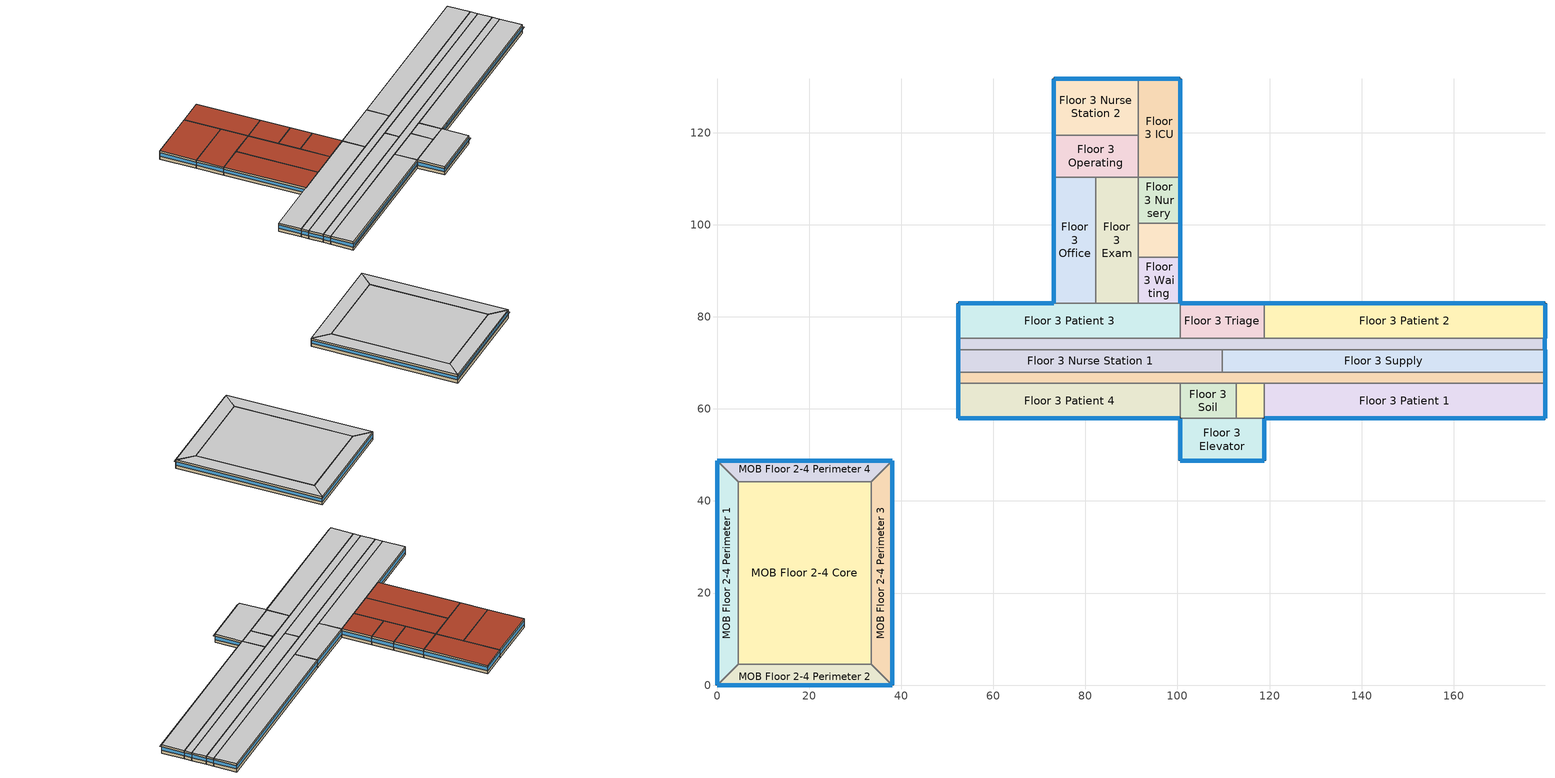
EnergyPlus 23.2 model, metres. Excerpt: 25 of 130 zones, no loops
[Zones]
Floor 3 Clean
 floor adiabatic (INT-FLOOR-TOPSIDE): 118.87,65.53 118.87,57.91 112.78,57.91 112.78,65.53 z6.1
 wall adiabatic (Standard_Int-Wall): 118.87,57.91 118.87,65.53 112.78,65.53 112.78,57.91 118.87,57.91 z6.1:9.14
 ceiling adiabatic (INT-FLOOR-UNDERSIDE): 112.78,65.53 112.78,57.91 118.87,57.91 118.87,65.53 z9.14
Floor 3 Elevator
 floor adiabatic (INT-FLOOR-TOPSIDE): 118.87,57.91 118.87,48.77 100.58,48.77 100.58,57.91 z6.1
 wall outside (Steel-Framed_R-13 + R-15.6 ci_Ext-wall): 100.58,57.91 100.58,48.77 118.87,48.77 118.87,57.91 z6.1:9.14
 wall adiabatic (Standard_Int-Wall): 118.87,57.91 100.58,57.91 z6.1:9.14
 window (std_window_UValue_1.647_SHGC_0.34_VT_0.69_east): 118.87,48.82 118.87,57.86 z7.2:8.43
 window (std_window_UValue_1.647_SHGC_0.34_VT_0.69): 100.63,48.77 118.82,48.77 z7.2:8.42
 window (std_window_UValue_1.647_SHGC_0.34_VT_0.69_west): 100.58,57.86 100.58,48.82 z7.2:8.43
 ceiling adiabatic (INT-FLOOR-UNDERSIDE): 100.58,57.91 100.58,48.77 118.87,48.77 118.87,57.91 z9.14
Floor 3 Exam
 floor adiabatic (INT-FLOOR-TOPSIDE): 91.44,110.34 91.44,82.91 82.3,82.91 82.3,110.34 z6.1
 wall adiabatic (Standard_Int-Wall): 82.3,82.91 91.44,82.91 91.44,110.34 82.3,110.34 82.3,82.91 z6.1:9.14
 roof outside (IEAD_R-30 ci_Roof): 82.3,110.34 82.3,82.91 91.44,82.91 91.44,110.34 z9.14
Floor 3 ICU
 floor adiabatic (INT-FLOOR-TOPSIDE): 100.58,131.67 100.58,110.34 91.44,110.34 91.44,131.67 z6.1
 wall outside (Steel-Framed_R-13 + R-15.6 ci_Ext-wall): 100.58,110.34 100.58,131.67 91.44,131.67 z6.1:9.14
 wall adiabatic (Standard_Int-Wall): 91.44,131.67 91.44,110.34 100.58,110.34 z6.1:9.14
 window (std_window_UValue_1.647_SHGC_0.34_VT_0.69_north): 100.53,131.67 91.49,131.67 z7.2:8.43
 window (std_window_UValue_1.647_SHGC_0.34_VT_0.69_east): 100.58,110.39 100.58,131.62 z7.2:8.42
 roof outside (IEAD_R-30 ci_Roof): 91.44,131.67 91.44,110.34 100.58,110.34 100.58,131.67 z9.14
Floor 3 Nurse Station 1
 floor adiabatic (INT-FLOOR-TOPSIDE): 109.73,72.85 109.73,67.97 52.43,67.97 52.43,72.85 z6.1
 wall outside (Steel-Framed_R-13 + R-15.6 ci_Ext-wall): 52.43,72.85 52.43,67.97 z6.1:9.14
 wall adiabatic (Standard_Int-Wall): 52.43,67.97 109.73,67.97 109.73,72.85 52.43,72.85 z6.1:9.14
 window (std_window_UValue_1.647_SHGC_0.34_VT_0.69_west): 52.43,72.8 52.43,68.02 z7.2:8.44
 ceiling adiabatic (INT-FLOOR-UNDERSIDE): 52.43,72.85 52.43,67.97 109.73,67.97 109.73,72.85 z9.14
Floor 3 Nurse Station 2
 floor adiabatic (INT-FLOOR-TOPSIDE): 91.44,131.67 91.44,119.48 73.15,119.48 73.15,131.67 z6.1
 wall outside (Steel-Framed_R-13 + R-15.6 ci_Ext-wall): 91.44,131.67 73.15,131.67 73.15,119.48 z6.1:9.14
 wall adiabatic (Standard_Int-Wall): 73.15,119.48 91.44,119.48 91.44,131.67 z6.1:9.14
 window (std_window_UValue_1.647_SHGC_0.34_VT_0.69_west): 73.15,131.62 73.15,119.53 z7.2:8.43
 window (std_window_UValue_1.647_SHGC_0.34_VT_0.69_north): 91.39,131.67 73.2,131.67 z7.2:8.42
 roof outside (IEAD_R-30 ci_Roof): 73.15,131.67 73.15,119.48 91.44,119.48 91.44,131.67 z9.14
Floor 3 Nursery
 floor adiabatic (INT-FLOOR-TOPSIDE): 100.58,110.34 100.58,100.28 91.44,100.28 91.44,110.34 z6.1
 wall outside (Steel-Framed_R-13 + R-15.6 ci_Ext-wall): 100.58,100.28 100.58,110.34 z6.1:9.14
 wall adiabatic (Standard_Int-Wall): 100.58,110.34 91.44,110.34 91.44,100.28 100.58,100.28 z6.1:9.14
 window (std_window_UValue_1.647_SHGC_0.34_VT_0.69_east): 100.58,100.33 100.58,110.29 z7.2:8.43
 roof outside (IEAD_R-30 ci_Roof): 91.44,110.34 91.44,100.28 100.58,100.28 100.58,110.34 z9.14
Floor 3 Office
 floor adiabatic (INT-FLOOR-TOPSIDE): 82.3,110.34 82.3,82.91 73.15,82.91 73.15,110.34 z6.1
 wall outside (Steel-Framed_R-13 + R-15.6 ci_Ext-wall): 73.15,110.34 73.15,82.91 z6.1:9.14
 wall adiabatic (Standard_Int-Wall): 73.15,82.91 82.3,82.91 82.3,110.34 73.15,110.34 z6.1:9.14
 window (std_window_UValue_1.647_SHGC_0.34_VT_0.69_west): 73.15,110.29 73.15,82.96 z7.2:8.42
 roof outside (IEAD_R-30 ci_Roof): 73.15,110.34 73.15,82.91 82.3,82.91 82.3,110.34 z9.14
Floor 3 Operating
 floor adiabatic (INT-FLOOR-TOPSIDE): 91.44,119.48 91.44,110.34 73.15,110.34 73.15,119.48 z6.1
 wall outside (Steel-Framed_R-13 + R-15.6 ci_Ext-wall): 73.15,119.48 73.15,110.34 z6.1:9.14
 wall adiabatic (Standard_Int-Wall): 73.15,110.34 91.44,110.34 91.44,119.48 73.15,119.48 z6.1:9.14
 window (std_window_UValue_1.647_SHGC_0.34_VT_0.69_west): 73.15,119.43 73.15,110.39 z7.2:8.43
 roof outside (IEAD_R-30 ci_Roof): 73.15,119.48 73.15,110.34 91.44,110.34 91.44,119.48 z9.14
Floor 3 Patient 1
 floor adiabatic (INT-FLOOR-TOPSIDE): 179.83,65.53 179.83,57.91 118.87,57.91 118.87,65.53 z6.1
 wall outside (Steel-Framed_R-13 + R-15.6 ci_Ext-wall): 118.87,57.91 179.83,57.91 179.83,65.53 z6.1:9.14
 wall adiabatic (Standard_Int-Wall): 179.83,65.53 118.87,65.53 118.87,57.91 z6.1:9.14
 window (std_window_UValue_1.647_SHGC_0.34_VT_0.69): 118.92,57.91 179.78,57.91 z7.2:8.42
 window (std_window_UValue_1.647_SHGC_0.34_VT_0.69_east): 179.83,57.96 179.83,65.48 z7.2:8.43
 ceiling adiabatic (INT-FLOOR-UNDERSIDE): 118.87,65.53 118.87,57.91 179.83,57.91 179.83,65.53 z9.14
Floor 3 Patient 2
 floor adiabatic (INT-FLOOR-TOPSIDE): 179.83,82.91 179.83,75.29 118.87,75.29 118.87,82.91 z6.1
 wall outside (Steel-Framed_R-13 + R-15.6 ci_Ext-wall): 179.83,75.29 179.83,82.91 118.87,82.91 z6.1:9.14
 wall adiabatic (Standard_Int-Wall): 118.87,82.91 118.87,75.29 179.83,75.29 z6.1:9.14
 window (std_window_UValue_1.647_SHGC_0.34_VT_0.69_north): 179.78,82.91 118.92,82.91 z7.2:8.42
 window (std_window_UValue_1.647_SHGC_0.34_VT_0.69_east): 179.83,75.34 179.83,82.86 z7.2:8.43
 ceiling adiabatic (INT-FLOOR-UNDERSIDE): 118.87,82.91 118.87,75.29 179.83,75.29 179.83,82.91 z9.14
Floor 3 Patient 3
 floor adiabatic (INT-FLOOR-TOPSIDE): 100.58,82.91 100.58,75.29 52.43,75.29 52.43,82.91 z6.1
 wall outside (Steel-Framed_R-13 + R-15.6 ci_Ext-wall): 73.15,82.91 52.43,82.91 52.43,75.29 z6.1:9.14
 wall adiabatic (Standard_Int-Wall): 52.43,75.29 100.58,75.29 100.58,82.91 73.15,82.91 z6.1:9.14
 window (std_window_UValue_1.647_SHGC_0.34_VT_0.69_west): 52.43,82.86 52.43,75.34 z7.2:8.43
 window (std_window_UValue_1.647_SHGC_0.34_VT_0.69_north): 73.1,82.91 52.48,82.91 z7.2:8.42
 ceiling adiabatic (INT-FLOOR-UNDERSIDE): 52.43,82.91 52.43,75.29 100.58,75.29 100.58,82.91 z9.14
Floor 3 Patient 4
 floor adiabatic (INT-FLOOR-TOPSIDE): 100.58,65.53 100.58,57.91 52.43,57.91 52.43,65.53 z6.1
 wall outside (Steel-Framed_R-13 + R-15.6 ci_Ext-wall): 52.43,65.53 52.43,57.91 100.58,57.91 z6.1:9.14
 wall adiabatic (Standard_Int-Wall): 100.58,57.91 100.58,65.53 52.43,65.53 z6.1:9.14
 window (std_window_UValue_1.647_SHGC_0.34_VT_0.69_west): 52.43,65.48 52.43,57.96 z7.2:8.43
 window (std_window_UValue_1.647_SHGC_0.34_VT_0.69): 52.48,57.91 100.53,57.91 z7.2:8.42
 ceiling adiabatic (INT-FLOOR-UNDERSIDE): 52.43,65.53 52.43,57.91 100.58,57.91 100.58,65.53 z9.14
Floor 3 Patient Corridor 1
 floor adiabatic (INT-FLOOR-TOPSIDE): 179.83,67.97 179.83,65.53 52.43,65.53 52.43,67.97 z6.1
 wall outside (Steel-Framed_R-13 + R-15.6 ci_Ext-wall): 52.43,67.97 52.43,65.53 / 179.83,65.53 179.83,67.97 z6.1:9.14
 wall adiabatic (Standard_Int-Wall): 52.43,65.53 179.83,65.53 / 179.83,67.97 52.43,67.97 z6.1:9.14
 window (std_window_UValue_1.647_SHGC_0.34_VT_0.69_west): 52.43,67.92 52.43,65.58 z7.2:8.47
 window (std_window_UValue_1.647_SHGC_0.34_VT_0.69_east): 179.83,65.58 179.83,67.92 z7.2:8.47
 ceiling adiabatic (INT-FLOOR-UNDERSIDE): 52.43,67.97 52.43,65.53 179.83,65.53 179.83,67.97 z9.14
Floor 3 Patient Corridor 2
 floor adiabatic (INT-FLOOR-TOPSIDE): 179.83,75.29 179.83,72.85 52.43,72.85 52.43,75.29 z6.1
 wall outside (Steel-Framed_R-13 + R-15.6 ci_Ext-wall): 179.83,72.85 179.83,75.29 / 52.43,75.29 52.43,72.85 z6.1:9.14
 wall adiabatic (Standard_Int-Wall): 52.43,72.85 179.83,72.85 / 179.83,75.29 52.43,75.29 z6.1:9.14
 window (std_window_UValue_1.647_SHGC_0.34_VT_0.69_east): 179.83,72.9 179.83,75.24 z7.2:8.47
 window (std_window_UValue_1.647_SHGC_0.34_VT_0.69_west): 52.43,75.24 52.43,72.9 z7.2:8.47
 ceiling adiabatic (INT-FLOOR-UNDERSIDE): 52.43,75.29 52.43,72.85 179.83,72.85 179.83,75.29 z9.14
Floor 3 Procedure
 floor adiabatic (INT-FLOOR-TOPSIDE): 100.58,100.28 100.58,92.96 91.44,92.96 91.44,100.28 z6.1
 wall outside (Steel-Framed_R-13 + R-15.6 ci_Ext-wall): 100.58,92.96 100.58,100.28 z6.1:9.14
 wall adiabatic (Standard_Int-Wall): 100.58,100.28 91.44,100.28 91.44,92.96 100.58,92.96 z6.1:9.14
 window (std_window_UValue_1.647_SHGC_0.34_VT_0.69_east): 100.58,93.01 100.58,100.23 z7.2:8.43
 roof outside (IEAD_R-30 ci_Roof): 91.44,100.28 91.44,92.96 100.58,92.96 100.58,100.28 z9.14
Floor 3 Soil
 floor adiabatic (INT-FLOOR-TOPSIDE): 112.78,65.53 112.78,57.91 100.58,57.91 100.58,65.53 z6.1
 wall adiabatic (Standard_Int-Wall): 112.78,57.91 112.78,65.53 100.58,65.53 100.58,57.91 112.78,57.91 z6.1:9.14
 ceiling adiabatic (INT-FLOOR-UNDERSIDE): 100.58,65.53 100.58,57.91 112.78,57.91 112.78,65.53 z9.14
Floor 3 Supply
 floor adiabatic (INT-FLOOR-TOPSIDE): 179.83,72.85 179.83,67.97 109.73,67.97 109.73,72.85 z6.1
 wall outside (Steel-Framed_R-13 + R-15.6 ci_Ext-wall): 179.83,67.97 179.83,72.85 z6.1:9.14
 wall adiabatic (Standard_Int-Wall): 179.83,72.85 109.73,72.85 109.73,67.97 179.83,67.97 z6.1:9.14
 window (std_window_UValue_1.647_SHGC_0.34_VT_0.69_east): 179.83,68.02 179.83,72.8 z7.2:8.44
 ceiling adiabatic (INT-FLOOR-UNDERSIDE): 109.73,72.85 109.73,67.97 179.83,67.97 179.83,72.85 z9.14
Floor 3 Triage
 floor adiabatic (INT-FLOOR-TOPSIDE): 118.87,82.91 118.87,75.29 100.58,75.29 100.58,82.91 z6.1
 wall outside (Steel-Framed_R-13 + R-15.6 ci_Ext-wall): 118.87,82.91 100.58,82.91 z6.1:9.14
 wall adiabatic (Standard_Int-Wall): 100.58,82.91 100.58,75.29 118.87,75.29 118.87,82.91 z6.1:9.14
 window (std_window_UValue_1.647_SHGC_0.34_VT_0.69_north): 118.82,82.91 100.63,82.91 z7.2:8.42
 ceiling adiabatic (INT-FLOOR-UNDERSIDE): 100.58,82.91 100.58,75.29 118.87,75.29 118.87,82.91 z9.14
Floor 3 Waiting
 floor adiabatic (INT-FLOOR-TOPSIDE): 100.58,92.96 100.58,82.91 91.44,82.91 91.44,92.96 z6.1
 wall outside (Steel-Framed_R-13 + R-15.6 ci_Ext-wall): 100.58,82.91 100.58,92.96 z6.1:9.14
 wall adiabatic (Standard_Int-Wall): 100.58,92.96 91.44,92.96 91.44,82.91 100.58,82.91 z6.1:9.14
 window (std_window_UValue_1.647_SHGC_0.34_VT_0.69_east): 100.58,82.96 100.58,92.91 z7.2:8.43
 roof outside (IEAD_R-30 ci_Roof): 91.44,92.96 91.44,82.91 100.58,82.91 100.58,92.96 z9.14
MOB Floor 2-4 Core
 floor adiabatic (INT-FLOOR-TOPSIDE): 33.53,44.2 33.53,4.57 4.57,4.57 4.57,44.2 z6.1
 wall adiabatic (Standard_Int-Wall): 33.53,44.2 4.57,44.2 4.57,4.57 33.53,4.57 33.53,44.2 z6.1:9.14
 ceiling adiabatic (INT-FLOOR-UNDERSIDE): 4.57,44.2 4.57,4.57 33.53,4.57 33.53,44.2 z9.14
MOB Floor 2-4 Perimeter 1
 floor adiabatic (INT-FLOOR-TOPSIDE): 0,48.77 4.57,44.2 4.57,4.57 0,0 z6.1
 wall outside (Steel-Framed_R-13 + R-15.6 ci_Ext-wall): 0,48.77 0,0 z6.1:9.14
 wall adiabatic (Standard_Int-Wall): 0,0 4.57,4.57 4.57,44.2 0,48.77 z6.1:9.14
 window (std_window_UValue_1.647_SHGC_0.34_VT_0.69_west): 0,48.72 0,0.05 z7.2:8.42
 ceiling adiabatic (INT-FLOOR-UNDERSIDE): 0,48.77 0,0 4.57,4.57 4.57,44.2 z9.14
MOB Floor 2-4 Perimeter 2
 floor adiabatic (INT-FLOOR-TOPSIDE): 38.1,0 0,0 4.57,4.57 33.53,4.57 z6.1
 wall outside (Steel-Framed_R-13 + R-15.6 ci_Ext-wall): 0,0 38.1,0 z6.1:9.14
 wall adiabatic (Standard_Int-Wall): 38.1,0 33.53,4.57 4.57,4.57 0,0 z6.1:9.14
 window (std_window_UValue_1.647_SHGC_0.34_VT_0.69): 0.05,0 38.05,0 z7.2:8.42
 ceiling adiabatic (INT-FLOOR-UNDERSIDE): 4.57,4.57 0,0 38.1,0 33.53,4.57 z9.14
MOB Floor 2-4 Perimeter 3
 floor adiabatic (INT-FLOOR-TOPSIDE): 38.1,48.77 38.1,0 33.53,4.57 33.53,44.2 z6.1
 wall outside (Steel-Framed_R-13 + R-15.6 ci_Ext-wall): 38.1,0 38.1,48.77 z6.1:9.14
 wall adiabatic (Standard_Int-Wall): 38.1,48.77 33.53,44.2 33.53,4.57 38.1,0 z6.1:9.14
 window (std_window_UValue_1.647_SHGC_0.34_VT_0.69_east): 38.1,0.05 38.1,48.72 z7.2:8.42
 ceiling adiabatic (INT-FLOOR-UNDERSIDE): 33.53,44.2 33.53,4.57 38.1,0 38.1,48.77 z9.14
MOB Floor 2-4 Perimeter 4
 floor adiabatic (INT-FLOOR-TOPSIDE): 38.1,48.77 33.53,44.2 4.57,44.2 0,48.77 z6.1
 wall outside (Steel-Framed_R-13 + R-15.6 ci_Ext-wall): 38.1,48.77 0,48.77 z6.1:9.14
 wall adiabatic (Standard_Int-Wall): 0,48.77 4.57,44.2 33.53,44.2 38.1,48.77 z6.1:9.14
 window (std_window_UValue_1.647_SHGC_0.34_VT_0.69_north): 38.05,48.77 0.05,48.77 z7.2:8.42
 ceiling adiabatic (INT-FLOOR-UNDERSIDE): 0,48.77 4.57,44.2 33.53,44.2 38.1,48.77 z9.14
shading: 100.63,48.15 100.63,48.77 118.82,48.77 118.82,48.15 z8.42; 118.92,57.3 118.92,57.91 179.78,57.91 179.78,57.3 z8.42; 52.48,57.3 52.48,57.91 100.53,57.91 100.53,57.3 z8.42; 0.05,-0.61 0.05,0 38.05,0 38.05,-0.61 z8.42
[Building]
Large Hospital TSD Low-Energy Model: North Axis {deg}=0; Terrain=City; Loads Convergence Tolerance Value {W}=0.06; Temperature Convergence Tolerance Value {deltaC}=0.2; Solar Distribution=FullInteriorAndExterior; Maximum Number of Warmup Days=25; Minimum Number of Warmup Days=6
[Site:Location]
USA IL-CHICAGO-OHARE: Latitude {deg}=41.77; Longitude {deg}=-87.75; Time Zone {hr}=-6; Elevation {m}=190
[Site:GroundTemperature:BuildingSurface]
19.527, 19.502, 19.536, 19.598, 20.002, 21.64, 22.225, 22.375, 21.449, 20.121, 19.802, 19.633
[Site:WaterMainsTemperature]
Calculation Method=CORRELATION; Annual Average Outdoor Air Temperature {C}=9.69; Maximum Difference In Monthly Average Outdoor Air Temperatures {deltaC}=28.1
[SizingPeriod:DesignDay] Day of Month=21; Humidity Condition Type=Wetbulb; Barometric Pressure {Pa}=99063; Rain Indicator=No; Snow Indicator=No; Daylight Saving Time Indicator=No; Solar Model Indicator=ASHRAEClearSky
Name | Month | Day Type | Maximum Dry-Bulb Temperature {C} | Daily Dry-Bulb Temperature Range {deltaC} | Wetbulb or DewPoint at Maximum Dry-Bulb {C} | Wind Speed {m/s} | Wind Direction {deg} | Sky Clearness
CHICAGO Ann Htg 99.6% Condns DB | 1 | WinterDesignDay | -20.6 | 0 | -20.6 | 4.9 | 270 | 0
CHICAGO Ann Clg .4% Condns DB=>MWB | 7 | SummerDesignDay | 33.2 | 10.7 | 23.8 | 5.3 | 230 | 1
CHICAGO Ann Clg .4% Condns WB=>MDB | 7 | SummerDesignDay | 31.2 | 10.7 | 25.5 | 5.3 | 230 | 1
[WindowMaterial:Glazing]
Theoretical Glass [240]: Optical Data Type=SpectralAverage; Thickness {m}=0.003; Solar Transmittance at Normal Incidence=0.3196; Front Side Solar Reflectance at Normal Incidence=0.6304; Back Side Solar Reflectance at Normal Incidence=0.6304; Visible Transmittance at Normal Incidence=0.6896; Front Side Visible Reflectance at Normal Incidence=0.2604; Back Side Visible Reflectance at Normal Incidence=0.2604; Infrared Transmittance at Normal Incidence=0; Front Side Infrared Hemispherical Emissivity=0.9; Back Side Infrared Hemispherical Emissivity=0.9; Conductivity {W/m-K}=0.0068; Dirt Correction Factor for Solar and Visible Transmittance=1; Solar Diffusing=No
[Material] Thermal Absorptance=0.9
Name | Roughness | Thickness {m} | Conductivity {W/m-K} | Density {kg/m3} | Specific Heat {J/kg-K} | Solar Absorptance | Visible Absorptance
Roof Membrane | VeryRough | 0.0095 | 0.16 | 1121.29 | 1460 | 0.7 | 0.7
Roof Insulation [32] | MediumRough | 0.2571 | 0.049 | 265 | 836.8 | 0.7 | 0.7
Metal Decking | MediumSmooth | 0.0015 | 45.006 | 7680 | 418.4 | 0.7 | 0.3
GP01 1/2 GYPSUM | Smooth | 0.0127 | 0.16 | 800 | 1090 | 0.7 | 0.5
Wall Insulation [62] | MediumRough | 0.1607 | 0.045 | 265 | 836.8 | 0.7 | 0.7
1/2IN Gypsum | Smooth | 0.0127 | 0.16 | 784.9 | 830 | 0.92 | 0.92
Std Wood 6inch | MediumSmooth | 0.15 | 0.12 | 540 | 1210 | 0.7 | 0.7
Std MAT-CC05 4  MW CONCRETE | Rough | 0.1 | 0.858 | 1968 | 836.8 | 0.7 | 0.2
[Material:NoMass] Thermal Absorptance=0.9; Solar Absorptance=0.7
Name | Roughness | Thermal Resistance {m2-K/W} | Visible Absorptance
MAT-SHEATH | Rough | 0.3626 | 0.7
Std CP02 CARPET PAD | VeryRough | 0.21648 | 0.8
[Construction]
InteriorFurnishings: Std Wood 6inch
INT-FLOOR-TOPSIDE: Std MAT-CC05 4  MW CONCRETE, Std CP02 CARPET PAD
INT-FLOOR-UNDERSIDE: Std CP02 CARPET PAD, Std MAT-CC05 4  MW CONCRETE
std_window_UValue_1.647_SHGC_0.34_VT_0.69; std_window_UValue_1.647_SHGC_0.34_VT_0.69_east; std_window_UValue_1.647_SHGC_0.34_VT_0.69_north; std_window_UValue_1.647_SHGC_0.34_VT_0.69_west: Theoretical Glass [240]
IEAD_R-30 ci_Roof: Roof Membrane, Roof Insulation [32], Metal Decking
Standard_Int-Wall: GP01 1/2 GYPSUM, GP01 1/2 GYPSUM
Steel-Framed_R-13 + R-15.6 ci_Ext-wall: MAT-SHEATH, Wall Insulation [62], 1/2IN Gypsum
[Zone] Type=1; Ceiling Height {m}=AutoCalculate; Floor Area {m2}=autocalculate; Part of Total Floor Area=Yes
Name | Multiplier | Volume {m3}
Floor 3 Clean | 1 | 141.5842
Floor 3 Elevator | 1 | 509.7032
Floor 3 Exam; Floor 3 Office | 1 | 764.5549
Floor 3 ICU | 1 | 594.6538
Floor 3 Nurse Station 1 | 1 | 851.7707
Floor 3 Nurse Station 2 | 1 | 679.6043
Floor 3 Nursery; Floor 3 Waiting | 1 | 280.3368
Floor 3 Operating | 1 | 509.7255
Floor 3 Patient 1; Floor 3 Patient 2 | 1 | 1415.84
Floor 3 Patient 3; Floor 3 Patient 4 | 1 | 1118.52
Floor 3 Patient Corridor 1; Floor 3 Patient Corridor 2 | 1 | 946.9124
Floor 3 Procedure | 1 | 203.8813
Floor 3 Soil | 1 | 283.1685
Floor 3 Supply | 1 | 1042.06
Floor 3 Triage | 1 | 424.7527
MOB Floor 2-4 Core | 3 | 3497.13
MOB Floor 2-4 Perimeter 1; MOB Floor 2-4 Perimeter 3 | 3 | 615.8914
MOB Floor 2-4 Perimeter 2; MOB Floor 2-4 Perimeter 4 | 3 | 467.228
[InternalMass] Construction=InteriorFurnishings
Name | Zone or ZoneList | Surface Area {m2}
Floor 3 Clean Internal Mass | Floor 3 Clean | 92.903
Floor 3 Elevator Internal Mass | Floor 3 Elevator | 334.4509
Floor 3 Exam Internal Mass | Floor 3 Exam | 501.6764
Floor 3 ICU Internal Mass | Floor 3 ICU | 390.1928
Floor 3 Nurse Station 1 Internal Mass | Floor 3 Nurse Station 1 | 558.9047
Floor 3 Nurse Station 2 Internal Mass | Floor 3 Nurse Station 2 | 445.9346
Floor 3 Nursery Internal Mass | Floor 3 Nursery | 183.948
Floor 3 Office Internal Mass | Floor 3 Office | 501.6764
Floor 3 Operating Internal Mass | Floor 3 Operating | 334.4656
Floor 3 Patient 1 Internal Mass | Floor 3 Patient 1 | 929.0304
Floor 3 Patient 2 Internal Mass | Floor 3 Patient 2 | 929.0304
Floor 3 Patient 3 Internal Mass | Floor 3 Patient 3 | 733.934
Floor 3 Patient 4 Internal Mass | Floor 3 Patient 4 | 733.934
Floor 3 Patient Corridor 1 Internal Mass | Floor 3 Patient Corridor 1 | 621.3336
Floor 3 Patient Corridor 2 Internal Mass | Floor 3 Patient Corridor 2 | 621.3336
Floor 3 Procedure Internal Mass | Floor 3 Procedure | 133.7804
Floor 3 Soil Internal Mass | Floor 3 Soil | 185.8061
Floor 3 Supply Internal Mass | Floor 3 Supply | 683.7664
Floor 3 Triage Internal Mass | Floor 3 Triage | 278.7091
Floor 3 Waiting Internal Mass | Floor 3 Waiting | 183.948
MOB Floor 2-4 Core Internal Mass | MOB Floor 2-4 Core | 2294.71
MOB Floor 2-4 Perimeter 1 Internal Mass | MOB Floor 2-4 Perimeter 1 | 404.1282
MOB Floor 2-4 Perimeter 2 Internal Mass | MOB Floor 2-4 Perimeter 2 | 306.58
MOB Floor 2-4 Perimeter 3 Internal Mass | MOB Floor 2-4 Perimeter 3 | 404.1282
MOB Floor 2-4 Perimeter 4 Internal Mass | MOB Floor 2-4 Perimeter 4 | 306.58
[People] Number of People Calculation Method=People; Fraction Radiant=0.3; Sensible Heat Fraction=AUTOCALCULATE; Activity Level Schedule=ACTIVITY_SCH; Enable ASHRAE 55 Comfort Warnings=No; Mean Radiant Temperature Calculation Type=ZoneAveraged; Work Efficiency Schedule=WORK_EFF_SCH; Clothing Insulation Calculation Method=ClothingInsulationSchedule; Clothing Insulation Schedule=CLOTHING_SCH; Air Velocity Schedule=AIR_VELO_SCH; Thermal Comfort Model 1 Type=FANGER
Name | Zone or ZoneList or Space or SpaceList | Number of People Schedule | Number of People
Floor 3 Clean People | Floor 3 Clean | BLDG_OCC_SCH_24_7 | 2.4991
Floor 3 Elevator People | Floor 3 Elevator | BLDG_OCC_SCH_24_7 | 53.9971
Floor 3 Exam People | Floor 3 Exam | BLDG_OCC_SCH_OFFICE | 13.4951
Floor 3 ICU People | Floor 3 ICU | BLDG_OCC_SCH_24_7 | 10.4962
Floor 3 Nurse Station 1 People | Floor 3 Nurse Station 1 | BLDG_OCC_SCH_24_7 | 15.0345
Floor 3 Nurse Station 2 People | Floor 3 Nurse Station 2 | BLDG_OCC_SCH_24_7 | 11.9956
Floor 3 Nursery People | Floor 3 Nursery | BLDG_OCC_SCH_24_7 | 4.9482
Floor 3 Office People | Floor 3 Office | BLDG_OCC_SCH_OFFICE | 13.4951
Floor 3 Operating People | Floor 3 Operating | BLDG_OCC_SCH_24_7 | 8.9971
Floor 3 Patient 1 People | Floor 3 Patient 1 | BLDG_OCC_SCH_PATIENT | 24.9909
Floor 3 Patient 2 People | Floor 3 Patient 2 | BLDG_OCC_SCH_PATIENT | 24.9909
Floor 3 Patient 3 People | Floor 3 Patient 3 | BLDG_OCC_SCH_PATIENT | 19.7428
Floor 3 Patient 4 People | Floor 3 Patient 4 | BLDG_OCC_SCH_PATIENT | 19.7428
Floor 3 Procedure People | Floor 3 Procedure | BLDG_OCC_SCH_OFFICE | 3.5987
Floor 3 Soil People | Floor 3 Soil | BLDG_OCC_SCH_24_7 | 4.9982
Floor 3 Triage People | Floor 3 Triage | BLDG_OCC_SCH_24_7 | 7.4973
Floor 3 Waiting People | Floor 3 Waiting | BLDG_OCC_SCH_24_7 | 29.6984
MOB Floor 2-4 Core People | MOB Floor 2-4 Core | BLDG_OCC_SCH_OFFICE | 61.7276
MOB Floor 2-4 Perimeter 1 People | MOB Floor 2-4 Perimeter 1 | BLDG_OCC_SCH_OFFICE | 10.871
MOB Floor 2-4 Perimeter 2 People | MOB Floor 2-4 Perimeter 2 | BLDG_OCC_SCH_OFFICE | 8.247
MOB Floor 2-4 Perimeter 3 People | MOB Floor 2-4 Perimeter 3 | BLDG_OCC_SCH_OFFICE | 10.871
MOB Floor 2-4 Perimeter 4 People | MOB Floor 2-4 Perimeter 4 | BLDG_OCC_SCH_OFFICE | 8.247
[Lights] Design Level Calculation Method=LightingLevel; Return Air Fraction=0; Fraction Radiant=0.7; Fraction Visible=0.2; Fraction Replaceable=1; Return Air Fraction Calculated from Plenum Temperature=No
Name | Zone or ZoneList or Space or SpaceList | Schedule | Lighting Level {W}
Floor 3 Clean_Lights | Floor 3 Clean | BLDG_LIGHT_SCH_24_7 | 399.9476
Floor 3 Elevator_Lights | Floor 3 Elevator | BLDG_LIGHT_SCH_24_7 | 1620.41
Floor 3 Exam_Lights | Floor 3 Exam | BLDG_LIGHT_SCH_OFFICE | 2969.92
Floor 3 ICU_Lights | Floor 3 ICU | BLDG_LIGHT_SCH_24_7 | 1679.78
Floor 3 Nurse Station 1_Lights | Floor 3 Nurse Station 1 | BLDG_LIGHT_SCH_24_7 | 3006.91
Floor 3 Nurse Station 2_Lights | Floor 3 Nurse Station 2 | BLDG_LIGHT_SCH_24_7 | 2399.13
Floor 3 Nursery_Lights | Floor 3 Nursery | BLDG_LIGHT_SCH_24_7 | 594.1521
Floor 3 Office_Lights | Floor 3 Office | BLDG_LIGHT_SCH_OFFICE | 2159.72
Floor 3 Operating_Lights | Floor 3 Operating | BLDG_LIGHT_SCH_24_7 | 3600.52
Floor 3 Patient 1_Lights | Floor 3 Patient 1 | BLDG_LIGHT_SCH_PATIENT | 3497.8
Floor 3 Patient 2_Lights | Floor 3 Patient 2 | BLDG_LIGHT_SCH_PATIENT | 3497.8
Floor 3 Patient 3_Lights | Floor 3 Patient 3 | BLDG_LIGHT_SCH_PATIENT | 2763.26
Floor 3 Patient 4_Lights | Floor 3 Patient 4 | BLDG_LIGHT_SCH_PATIENT | 2763.26
Floor 3 Patient Corridor 1_Lights | Floor 3 Patient Corridor 1 | BLDG_LIGHT_SCH_24_7 | 2339.32
Floor 3 Patient Corridor 2_Lights | Floor 3 Patient Corridor 2 | BLDG_LIGHT_SCH_24_7 | 2339.32
Floor 3 Procedure_Lights | Floor 3 Procedure | BLDG_LIGHT_SCH_OFFICE | 1440.15
Floor 3 Soil_Lights | Floor 3 Soil | BLDG_LIGHT_SCH_24_7 | 799.8952
Floor 3 Supply_Lights | Floor 3 Supply | BLDG_LIGHT_SCH_24_7 | 4047.9
Floor 3 Triage_Lights | Floor 3 Triage | BLDG_LIGHT_SCH_24_7 | 3000.3
Floor 3 Waiting_Lights | Floor 3 Waiting | BLDG_LIGHT_SCH_24_7 | 891.2282
MOB Floor 2-4 Core_Lights | MOB Floor 2-4 Core | BLDG_LIGHT_SCH_OFFICE | 9878.71
MOB Floor 2-4 Perimeter 1_Lights | MOB Floor 2-4 Perimeter 1 | BLDG_LIGHT_SCH_OFFICE | 1739.77
MOB Floor 2-4 Perimeter 2_Lights | MOB Floor 2-4 Perimeter 2 | BLDG_LIGHT_SCH_OFFICE | 1319.83
MOB Floor 2-4 Perimeter 3_Lights | MOB Floor 2-4 Perimeter 3 | BLDG_LIGHT_SCH_OFFICE | 1739.77
MOB Floor 2-4 Perimeter 4_Lights | MOB Floor 2-4 Perimeter 4 | BLDG_LIGHT_SCH_OFFICE | 1319.83
[ElectricEquipment] Design Level Calculation Method=EquipmentLevel; Fraction Latent=0; Fraction Radiant=0.5; Fraction Lost=0
Name | Zone or ZoneList or Space or SpaceList | Schedule | Design Level {W}
Floor 3 Clean_ElecPlug_Equip | Floor 3 Clean | BLDG_EQUIP_SCH_24_7 | 1000.1
Floor 3 Elevator_ElecPlug_Equip | Floor 3 Elevator | BLDG_EQUIP_SCH_24_7 | 180.6035
Floor 3 Exam_ElecPlug_Equip | Floor 3 Exam | BLDG_EQUIP_SCH_OFFICE | 2699.02
Floor 3 ICU_ElecPlug_Equip; Floor 3 ICU_ElecProcess_Equip | Floor 3 ICU | BLDG_EQUIP_SCH_24_7 | 2099.24
Floor 3 Nurse Station 1_ElecPlug_Equip | Floor 3 Nurse Station 1 | BLDG_EQUIP_SCH_24_7 | 751.7268
Floor 3 Nurse Station 1_ElecProcess_Equip | Floor 3 Nurse Station 1 | BLDG_EQUIP_SCH_24_7 | 1503.45
Floor 3 Nurse Station 2_ElecPlug_Equip | Floor 3 Nurse Station 2 | BLDG_EQUIP_SCH_24_7 | 599.782
Floor 3 Nurse Station 2_ElecProcess_Equip | Floor 3 Nurse Station 2 | BLDG_EQUIP_SCH_24_7 | 1199.56
Floor 3 Nursery_ElecPlug_Equip | Floor 3 Nursery | BLDG_EQUIP_SCH_24_7 | 989.6403
Floor 3 Office_ElecPlug_Equip | Floor 3 Office | BLDG_EQUIP_SCH_OFFICE | 1349.51
Floor 3 Operating_ElecPlug_Equip | Floor 3 Operating | BLDG_EQUIP_SCH_24_7 | 1799.42
Floor 3 Operating_ElecProcess_Equip | Floor 3 Operating | BLDG_EQUIP_SCH_24_7 | 5399.95
Floor 3 Patient 1_ElecPlug_Equip | Floor 3 Patient 1 | BLDG_EQUIP_SCH_24_7 | 4998.18
Floor 3 Patient 2_ElecPlug_Equip | Floor 3 Patient 2 | BLDG_EQUIP_SCH_24_7 | 4998.18
Floor 3 Patient 3_ElecPlug_Equip | Floor 3 Patient 3 | BLDG_EQUIP_SCH_24_7 | 3948.57
Floor 3 Patient 4_ElecPlug_Equip | Floor 3 Patient 4 | BLDG_EQUIP_SCH_24_7 | 3948.57
Floor 3 Patient Corridor 1_ElecPlug_Equip | Floor 3 Patient Corridor 1 | BLDG_EQUIP_SCH_24_7 | 335.5201
Floor 3 Patient Corridor 2_ElecPlug_Equip | Floor 3 Patient Corridor 2 | BLDG_EQUIP_SCH_24_7 | 335.5201
Floor 3 Procedure_ElecPlug_Equip | Floor 3 Procedure | BLDG_EQUIP_SCH_OFFICE | 719.7384
Floor 3 Procedure_ElecProcess_Equip | Floor 3 Procedure | BLDG_EQUIP_SCH_OFFICE | 2159.88
Floor 3 Supply_ElecPlug_Equip | Floor 3 Supply | BLDG_EQUIP_SCH_24_7 | 3678.66
Floor 3 Triage_ElecPlug_Equip | Floor 3 Triage | BLDG_EQUIP_SCH_24_7 | 1499.46
Floor 3 Waiting_ElecPlug_Equip | Floor 3 Waiting | BLDG_EQUIP_SCH_24_7 | 99.3319
MOB Floor 2-4 Core_ElecPlug_Equip | MOB Floor 2-4 Core | BLDG_EQUIP_SCH_OFFICE | 6172.76
MOB Floor 2-4 Perimeter 1_ElecPlug_Equip | MOB Floor 2-4 Perimeter 1 | BLDG_EQUIP_SCH_OFFICE | 1087.1
MOB Floor 2-4 Perimeter 2_ElecPlug_Equip | MOB Floor 2-4 Perimeter 2 | BLDG_EQUIP_SCH_OFFICE | 824.7003
MOB Floor 2-4 Perimeter 3_ElecPlug_Equip | MOB Floor 2-4 Perimeter 3 | BLDG_EQUIP_SCH_OFFICE | 1087.1
MOB Floor 2-4 Perimeter 4_ElecPlug_Equip | MOB Floor 2-4 Perimeter 4 | BLDG_EQUIP_SCH_OFFICE | 824.7003
[Daylighting:Controls] Daylighting Method=SplitFlux; Lighting Control Type=ContinuousOff; Minimum Input Power Fraction for Continuous or ContinuousOff Dimming Control=0; Minimum Light Output Fraction for Continuous or ContinuousOff Dimming Control=0; Probability Lighting will be Reset When Needed in Manual Stepped Control=1; Glare Calculation Azimuth Angle of View Direction Clockwise from Zone y-Axis {deg}=180; Maximum Allowable Discomfort Glare Index=20; Fraction of Lights Controlled by Reference Point 1=1; Illuminance Setpoint at Reference Point 1 {lux}=400
Name | Zone or Space | Glare Calculation Daylighting Reference Point | Daylighting Reference Point 1
Floor 3 Elevator_DaylCtrl | Floor 3 Elevator | Floor 3 Elevator_DaylRefPt1 | Floor 3 Elevator_DaylRefPt1
Floor 3 Nurse Station 1_DaylCtrl | Floor 3 Nurse Station 1 | Floor 3 Nurse Station 1_DaylRefPt1 | Floor 3 Nurse Station 1_DaylRefPt1
Floor 3 Nurse Station 2_DaylCtrl | Floor 3 Nurse Station 2 | Floor 3 Nurse Station 2_DaylRefPt1 | Floor 3 Nurse Station 2_DaylRefPt1
Floor 3 Office_DaylCtrl | Floor 3 Office | Floor 3 Office_DaylRefPt1 | Floor 3 Office_DaylRefPt1
Floor 3 Patient Corridor 1_DaylCtrl | Floor 3 Patient Corridor 1 | Floor 3 Patient Corridor 1_DaylRefPt1 | Floor 3 Patient Corridor 1_DaylRefPt1
Floor 3 Patient Corridor 2_DaylCtrl | Floor 3 Patient Corridor 2 | Floor 3 Patient Corridor 2_DaylRefPt1 | Floor 3 Patient Corridor 2_DaylRefPt1
Floor 3 Waiting_DaylCtrl | Floor 3 Waiting | Floor 3 Waiting_DaylRefPt1 | Floor 3 Waiting_DaylRefPt1
MOB Floor 2-4 Perimeter 1_DaylCtrl | MOB Floor 2-4 Perimeter 1 | MOB Floor 2-4 Perimeter 1_DaylRefPt1 | MOB Floor 2-4 Perimeter 1_DaylRefPt1
MOB Floor 2-4 Perimeter 2_DaylCtrl | MOB Floor 2-4 Perimeter 2 | MOB Floor 2-4 Perimeter 2_DaylRefPt1 | MOB Floor 2-4 Perimeter 2_DaylRefPt1
MOB Floor 2-4 Perimeter 3_DaylCtrl | MOB Floor 2-4 Perimeter 3 | MOB Floor 2-4 Perimeter 3_DaylRefPt1 | MOB Floor 2-4 Perimeter 3_DaylRefPt1
MOB Floor 2-4 Perimeter 4_DaylCtrl | MOB Floor 2-4 Perimeter 4 | MOB Floor 2-4 Perimeter 4_DaylRefPt1 | MOB Floor 2-4 Perimeter 4_DaylRefPt1
[ZoneInfiltration:DesignFlowRate] Design Flow Rate Calculation Method=Flow/ExteriorWallArea; Flow per Exterior Surface Area {m3/s-m2}=0.0002567; Constant Term Coefficient=1; Temperature Term Coefficient=0; Velocity Term Coefficient=0; Velocity Squared Term Coefficient=0
Name | Zone or ZoneList or Space or SpaceList | Schedule
Floor 3 Elevator_Infiltration | Floor 3 Elevator | INFIL_SCH
Floor 3 ICU_Infiltration | Floor 3 ICU | INFIL_SCH
Floor 3 Nurse Station 1_Infiltration | Floor 3 Nurse Station 1 | INFIL_SCH
Floor 3 Nurse Station 2_Infiltration | Floor 3 Nurse Station 2 | INFIL_SCH
Floor 3 Nursery_Infiltration | Floor 3 Nursery | INFIL_SCH
Floor 3 Office_Infiltration | Floor 3 Office | OFFICE_INFIL_SCH
Floor 3 Operating_Infiltration | Floor 3 Operating | INFIL_SCH
Floor 3 Patient 1_Infiltration | Floor 3 Patient 1 | INFIL_SCH
Floor 3 Patient 2_Infiltration | Floor 3 Patient 2 | INFIL_SCH
Floor 3 Patient 3_Infiltration | Floor 3 Patient 3 | INFIL_SCH
Floor 3 Patient 4_Infiltration | Floor 3 Patient 4 | INFIL_SCH
Floor 3 Patient Corridor 1_Infiltration | Floor 3 Patient Corridor 1 | INFIL_SCH
Floor 3 Patient Corridor 2_Infiltration | Floor 3 Patient Corridor 2 | INFIL_SCH
Floor 3 Procedure_Infiltration | Floor 3 Procedure | OFFICE_INFIL_SCH
Floor 3 Supply_Infiltration | Floor 3 Supply | INFIL_SCH
Floor 3 Triage_Infiltration | Floor 3 Triage | INFIL_SCH
Floor 3 Waiting_Infiltration | Floor 3 Waiting | INFIL_SCH
MOB Floor 2-4 Perimeter 1_Infiltration | MOB Floor 2-4 Perimeter 1 | OFFICE_INFIL_SCH
MOB Floor 2-4 Perimeter 2_Infiltration | MOB Floor 2-4 Perimeter 2 | OFFICE_INFIL_SCH
MOB Floor 2-4 Perimeter 3_Infiltration | MOB Floor 2-4 Perimeter 3 | OFFICE_INFIL_SCH
MOB Floor 2-4 Perimeter 4_Infiltration | MOB Floor 2-4 Perimeter 4 | OFFICE_INFIL_SCH
[Exterior:FuelEquipment]
MOB Floor 5 Perimeter 4_Building Elevators: Fuel Use Type=Electricity; Schedule=BLDG_ELEVATORS; Design Level {W}=203699
[Exterior:Lights]
Exterior Facade Lighting: Schedule=ALWAYS_ON; Design Level {W}=5875; Control Option=AstronomicalClock
[Schedule:Compact]
BLDG_LIGHT_SCH_OFFICE: Through: 12/31, For: Weekdays, Until: 05:00, 0.05, Until: 06:00, 0.1, Until: 07:00, 0.3, Until: 19:00, 0.9, Until: 20:00, 0.5, Until: 21:00, 0.3, Until: 22:00, 0.2, Until: 23:00, 0.1, Until: 24:00, 0.05, For: Saturday, Until: 06:00, 0.05, Until: 08:00, 0.1, Until: 12:00, 0.3, Until: 17:00, 0.15, Until: 24:00, 0.05, For: SummerDesignDay, Until: 24:00, 1, For: WinterDesignDay, Until: 24:00, 0, For: AllOtherDays, Until: 24:00, 0.05
BLDG_OCC_SCH_OFFICE: Through: 12/31, For: SummerDesignDay, Until: 06:00, 0, Until: 22:00, 1, Until: 24:00, 0.05, For: WinterDesignDay, Until: 24:00, 0, For: Weekdays, Until: 05:00, 0, Until: 06:00, 0.1, Until: 07:00, 0.2, Until: 12:00, 0.95, Until: 13:00, 0.5, Until: 17:00, 0.95, Until: 19:00, 0.3, Until: 20:00, 0.1, Until: 24:00, 0.05, For: Saturday, Until: 06:00, 0, Until: 08:00, 0.1, Until: 12:00, 0.3, Until: 17:00, 0.1, Until: 24:00, 0, For: AllOtherDays, Until: 24:00, 0
BLDG_EQUIP_SCH_OFFICE: Through: 12/31, For: Weekdays, Until: 07:00, 0.4, Until: 12:00, 0.9, Until: 13:00, 0.8, Until: 17:00, 0.9, Until: 18:00, 0.65, Until: 19:00, 0.5, Until: 24:00, 0.4, For: Saturday, Until: 06:00, 0.3, Until: 08:00, 0.4, Until: 12:00, 0.5, Until: 17:00, 0.35, Until: 24:00, 0.3, For: SummerDesignDay, Until: 24:00, 1, For: WinterDesignDay, Until: 24:00, 0, For: AllOtherDays, Until: 24:00, 0.3
BLDG_OCC_SCH_24_7: Through: 12/31, For: WinterDesignDay, Until: 24:00, 0, For: AllOtherDays, Until: 04:00, 0.4, Until: 06:00, 0.65, Until: 18:00, 0.9, Until: 22:00, 0.65, Until: 24:00, 0.4
BLDG_EQUIP_SCH_24_7: Through: 12/31, For: WinterDesignDay, Until: 24:00, 0, For: AllOtherDays, Until: 04:00, 0.5, Until: 06:00, 0.8, Until: 18:00, 1, Until: 20:00, 0.8, Until: 24:00, 0.5
BLDG_LIGHT_SCH_24_7: Through: 12/31, For: WinterDesignDay, Until: 24:00, 0, For: AllOtherDays, Until: 06:00, 0.8, Until: 22:00, 0.9, Until: 24:00, 0.8
BLDG_OCC_SCH_PATIENT: Through: 12/31, For: SummerDesignDay, Until: 24:00, 1, For: WinterDesignDay, Until: 24:00, 0, For: AllOtherDays, Until: 10:00, 0.7, Until: 18:00, 0.8, Until: 24:00, 0.7
BLDG_LIGHT_SCH_PATIENT: Through: 12/31, For: WinterDesignDay, Until: 24:00, 0, For: AllOtherDays, Until: 04:00, 0.5, Until: 06:00, 0.7, Until: 18:00, 0.9, Until: 22:00, 0.7, Until: 24:00, 0.5
BLDG_ELEVATORS: Through: 12/31, For: WinterDesignDay, Until: 24:00, 0, For: AllOtherDays, Until: 07:00, 0.2, Until: 08:00, 0.5, Until: 09:00, 0.75, Until: 12:00, 1, Until: 13:00, 0.75, Until: 18:00, 1, Until: 21:00, 0.52, Until: 22:00, 0.28, Until: 24:00, 0.2
OFFICE_INFIL_SCH: Through: 12/31, For: SummerDesignDay, Until: 06:00, 1, Until: 22:00, 0.5, Until: 24:00, 1, For: WinterDesignDay, Until: 24:00, 1, For: Weekdays, Until: 05:00, 1, Until: 20:00, 0.5, Until: 24:00, 1, For: Saturday, Until: 06:00, 1, Until: 17:00, 0.5, Until: 24:00, 1, For: AllOtherDays, Until: 24:00, 1
INFIL_SCH: Through: 12/31, For: Weekdays, Until: 24:00, 0.5, For: Saturday, Until: 24:00, 0.5, For: SummerDesignDay WinterDesignDay, Until: 24:00, 0.5, For: Sunday Holidays AllOtherDays, Until: 24:00, 0.5
ALWAYS_ON: Through: 12/31, For: AllDays, Until: 24:00, 1
ACTIVITY_SCH: Through: 12/31, For: AllDays, Until: 24:00, 120
WORK_EFF_SCH: Through: 12/31, For: AllDays, Until: 24:00, 0
AIR_VELO_SCH: Through: 12/31, For: AllDays, Until: 24:00, 0.2
CLOTHING_SCH: Through: 04/30, For: AllDays, Until: 24:00, 1, Through: 09/30, For: AllDays, Until: 24:00, 0.5, Through: 12/31, For: AllDays, Until: 24:00, 1
